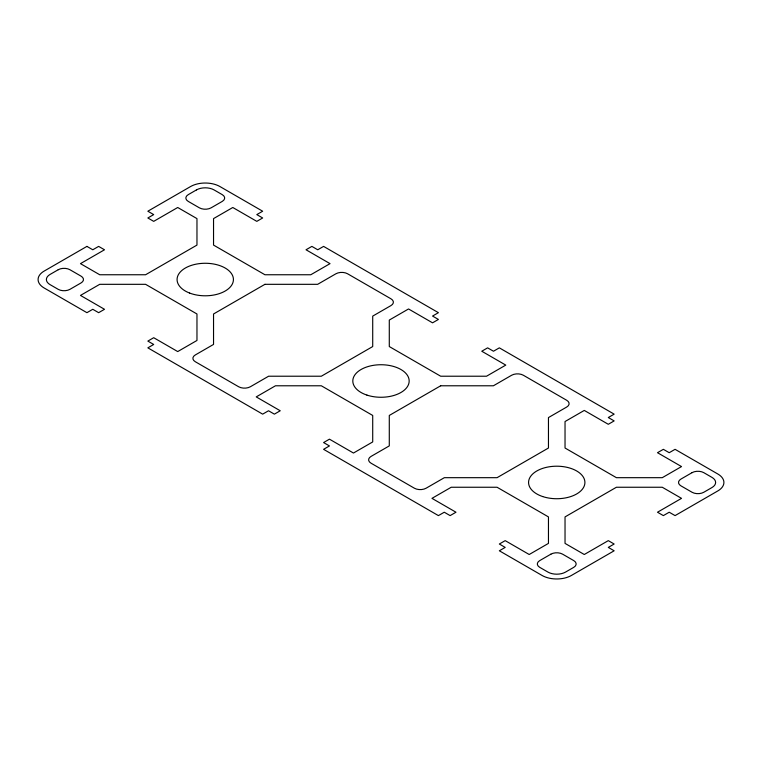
<?xml version="1.0" encoding="UTF-8"?>
<svg xmlns="http://www.w3.org/2000/svg" width="762" height="762" viewBox="0 0 762 762"><rect width="100%" height="100%" fill="white"/><g stroke="black" fill="none" stroke-linecap="round" stroke-linejoin="round"><path stroke-width="1.14" d="M86.925 246.393L44.158 271.082A20.707 11.954 0 0 0 44.158 287.988L86.925 312.677L92.783 309.296L98.641 312.677L104.499 309.296L80.477 295.427L99.727 284.321L145.59 284.321L196.967 313.982L196.967 340.462L177.717 351.577L153.705 337.709L147.847 341.09L153.705 344.472L147.847 347.853L262.661 414.147L268.519 410.766L274.377 414.147L280.235 410.766L256.223 396.897L275.473 385.782L321.326 385.782L372.713 415.452L372.713 441.931L353.463 453.038L329.451 439.169L323.593 442.56L329.451 445.941L323.593 449.323L438.407 515.607L444.265 512.226L450.123 515.607L455.981 512.226L431.968 498.358L451.218 487.251L497.072 487.251L548.459 516.912L548.459 543.392L529.209 554.507L505.196 540.639L499.339 544.02L505.196 547.402L499.339 550.783L542.096 575.472A20.707 11.954 0 0 0 571.386 575.472L614.153 550.783L608.295 547.402L614.153 544.02L608.295 540.639L584.283 554.507L565.033 543.392L565.033 516.912L616.41 487.251L662.273 487.251L681.523 498.358L657.501 512.226L663.359 515.607L669.217 512.226L675.075 515.607L717.842 490.918A20.707 11.954 0 0 0 717.842 474.012L675.075 449.323L669.217 452.704L663.359 449.323L657.501 452.704L681.523 466.573L662.273 477.679L616.41 477.679L565.033 448.018L565.033 421.538L584.283 410.423L608.295 424.291L614.153 420.91L608.295 417.528L614.153 414.147L499.339 347.853L493.481 351.234L487.623 347.853L481.765 351.234L505.778 365.103L486.527 376.218L440.674 376.218L389.287 346.548L389.287 320.069L408.537 308.962L432.549 322.831L438.407 319.44L432.549 316.059L438.407 312.677L323.593 246.393L317.735 249.774L311.877 246.393L306.019 249.774L330.032 263.642L310.782 274.749L264.928 274.749L213.541 245.088L213.541 218.608L232.791 207.493L256.804 221.361L262.661 217.98L256.804 214.598L262.661 211.217L219.904 186.528A20.707 11.954 0 0 0 190.614 186.528L147.847 211.217L153.705 214.598L147.847 217.98L153.705 221.361L177.717 207.493L196.967 218.608L196.967 245.088L145.59 274.749L99.727 274.749L80.477 263.642L104.499 249.774L98.641 246.393L92.783 249.774L86.925 246.393M58.217 269.729L50.016 274.463A12.43 7.172 0 0 0 50.016 284.607L58.217 289.341A8.287 4.782 0 0 0 69.933 289.341L81.058 282.921A8.287 4.782 0 0 0 81.058 276.149L69.933 269.729A8.287 4.782 0 0 0 58.217 269.729M196.472 189.909L188.271 194.643A8.287 4.782 0 0 0 188.271 201.406L199.396 207.835A8.287 4.782 0 0 0 211.112 207.835L222.247 201.406A8.287 4.782 0 0 0 222.247 194.643L214.046 189.909A12.43 7.172 0 0 0 196.472 189.909M264.928 284.321L213.541 313.982L213.541 344.424L195.301 354.959A8.287 4.782 0 0 0 195.301 361.721L238.649 386.753A8.287 4.782 0 0 0 250.365 386.753L268.605 376.218L321.326 376.218L372.713 346.548L372.713 316.106L390.963 305.581A8.287 4.782 0 0 0 390.963 298.809L347.605 273.787A8.287 4.782 0 0 0 335.89 273.787L317.649 284.321L264.928 284.321M440.674 385.782L389.287 415.452L389.287 445.894L371.037 456.419A8.287 4.782 0 0 0 371.037 463.191L414.395 488.213A8.287 4.782 0 0 0 426.11 488.213L444.351 477.679L497.072 477.679L548.459 448.018L548.459 417.576L566.699 407.041A8.287 4.782 0 0 0 566.699 400.279L523.351 375.247A8.287 4.782 0 0 0 511.635 375.247L493.395 385.782L440.674 385.782M550.888 554.164L539.753 560.594A8.287 4.782 0 0 0 539.753 567.357L547.954 572.091A12.43 7.172 0 0 0 565.528 572.091L573.729 567.357A8.287 4.782 0 0 0 573.729 560.594L562.604 554.164A8.287 4.782 0 0 0 550.888 554.164M692.067 472.659L680.942 479.079A8.287 4.782 0 0 0 680.942 485.851L692.067 492.271A8.287 4.782 0 0 0 703.783 492.271L711.984 487.537A12.43 7.172 0 0 0 711.984 477.393L703.783 472.659A8.287 4.782 0 0 0 692.067 472.659M189.605 293.056A28.165 16.259 0 0 0 233.363 280.597A28.165 16.259 0 0 0 192.796 264.947A28.165 16.259 0 0 0 189.605 293.056M366.913 395.087A28.165 16.259 0 0 0 409.165 381A28.165 16.259 0 0 0 366.913 366.913A28.165 16.259 0 0 0 366.913 395.087M542.658 496.548A28.165 16.259 0 0 0 584.911 482.47A28.165 16.259 0 0 0 542.658 468.382A28.165 16.259 0 0 0 542.658 496.548"/></g></svg>
